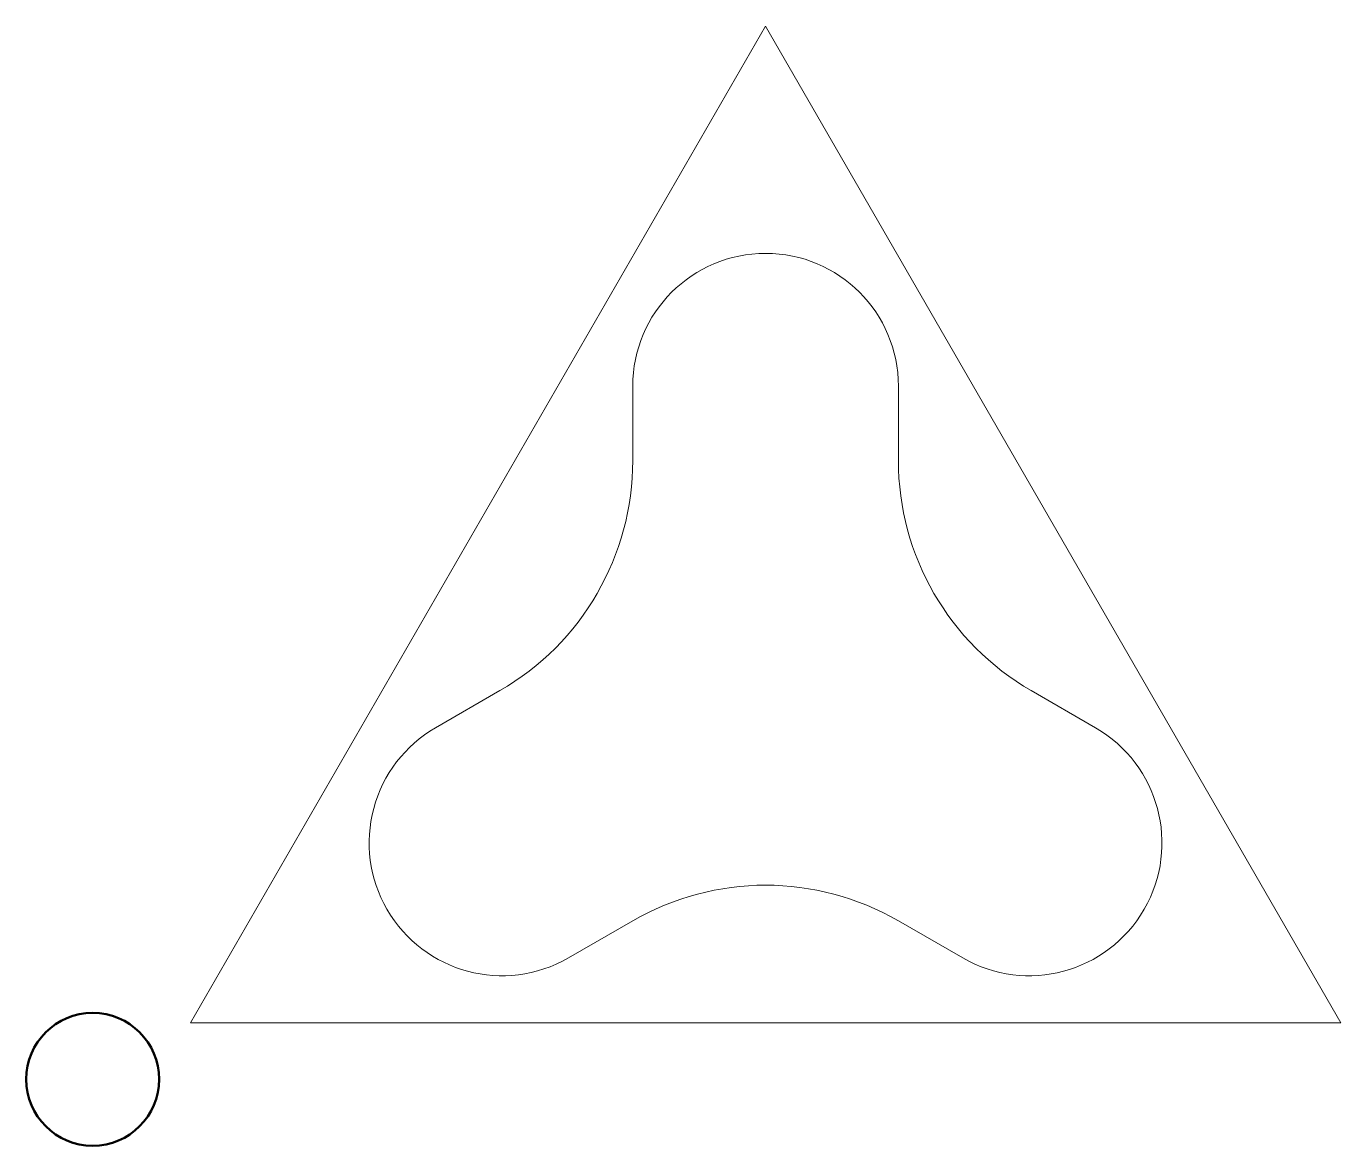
# Model space of a CAD drawing. Units: millimetres on the paper. Extents: x -137 to -38.1, y -11.4 to 72.8.
import ezdxf

# ---------------------------------------------------------------- set-up
doc = ezdxf.new("R2010")
doc.units = ezdxf.units.MM
for name, color, linetype, lineweight in [('0-0_CAM2', 7, 'Continuous', 20), ('0-1_CAM1', 7, 'Continuous', 20), ('0-F_ORIGIN', 5, 'Continuous', 50)]:
    doc.layers.add(name, color=color, linetype=linetype, lineweight=lineweight)

msp = doc.modelspace()

# ---------------------------------------------------------------- linework, layer by layer
at = {"layer": '0-0_CAM2'}
msp.add_lwpolyline([(-81.371, 72.846), (-124.672, -2.154), (-38.07, -2.154)], close=True, dxfattribs=at)
at = {"layer": '0-1_CAM1'}
for p, q in [((-91.371, 40.167), (-91.371, 45.759)), ((-71.371, 40.167), (-71.371, 45.759)), ((-101.371, 22.846), (-106.214, 20.05)), ((-61.371, 22.846), (-56.528, 20.05)), ((-91.371, 5.526), (-96.214, 2.73)), ((-71.371, 5.526), (-66.528, 2.73))]:
    msp.add_line(p, q, dxfattribs=at)
for centre, radius, start, end in [((-81.371, 45.759), 10, 90, 180), ((-81.371, 45.759), 10, 0, 90), ((-111.371, 40.167), 20, 300, 0), ((-51.371, 40.167), 20, 180, 240), ((-101.214, 11.39), 10, 120, 210), ((-61.528, 11.39), 10, 330, 60), ((-81.371, -11.795), 20, 60, 120), ((-101.214, 11.39), 10, 210, 300), ((-61.528, 11.39), 10, 240, 330)]:
    msp.add_arc(centre, radius, start, end, dxfattribs=at)
at = {"layer": '0-F_ORIGIN'}
msp.add_circle((-132.029, -6.401), 5, dxfattribs=at)

doc.saveas('drawing.dxf')
